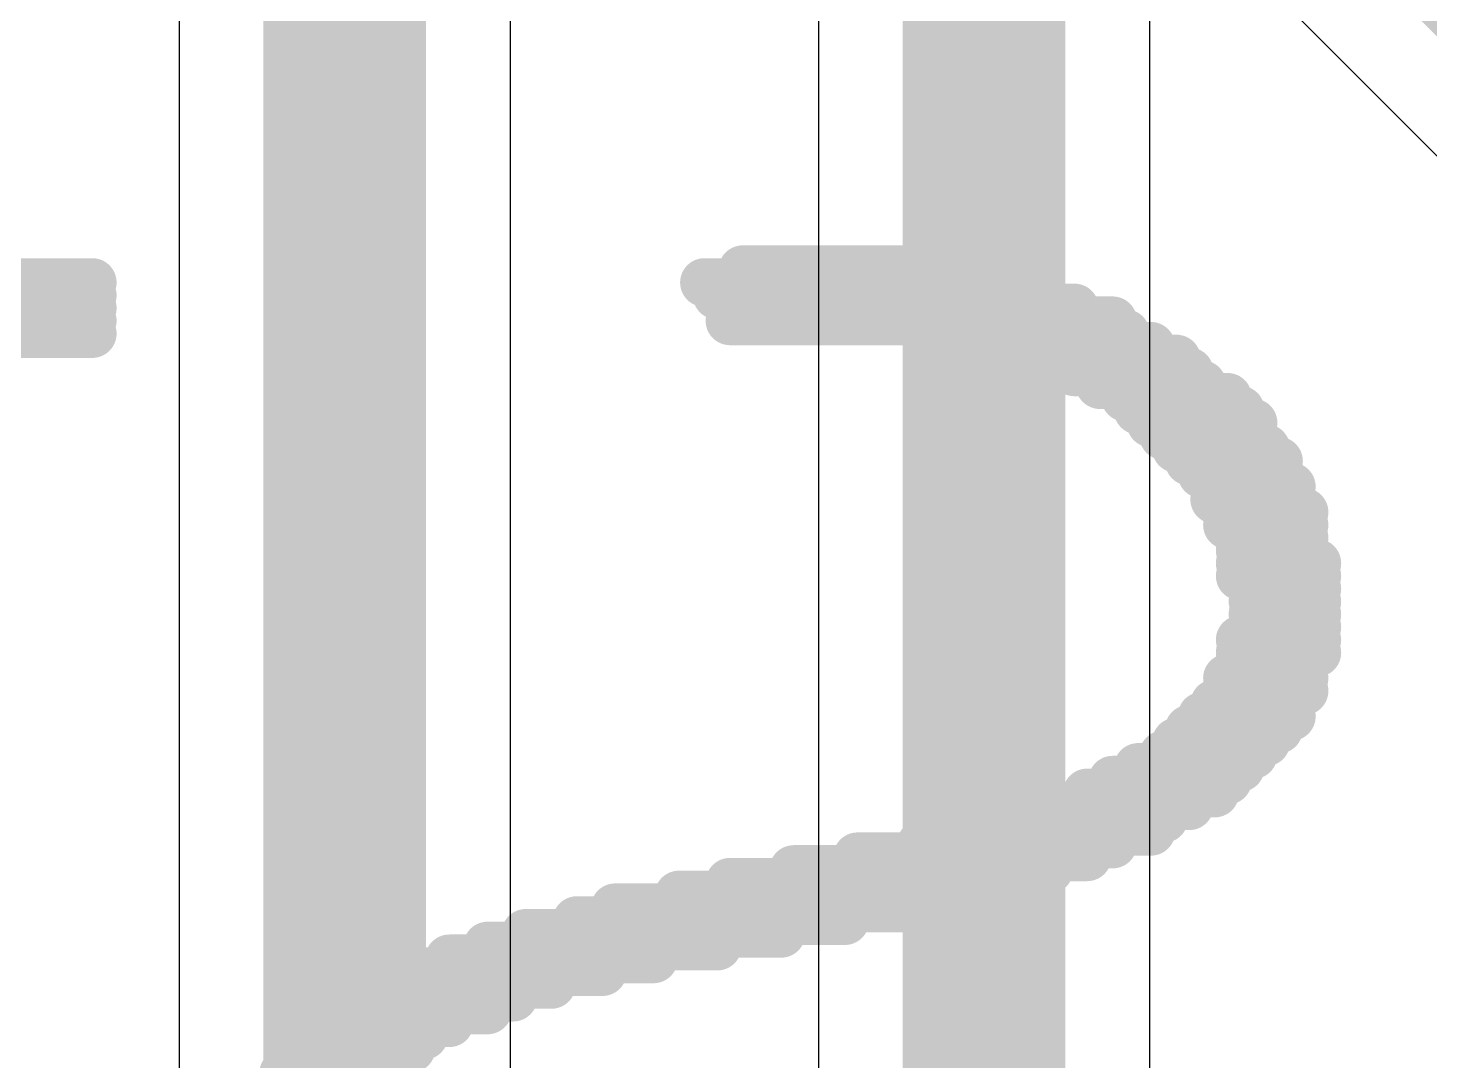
# Model space of a CAD drawing. Header units: inches. Extents: x -4 to 389, y 0 to 108.
# Drawn here: x 37.825 to 40.016, y 4.302 to 5.916 of the extents above; entities that cross this region are included whole.
import ezdxf

# ---------------------------------------------------------------- set-up
doc = ezdxf.new("R2010")
doc.units = ezdxf.units.IN
for name, color, linetype in [('Bottom Overlay', 54, 'Continuous'), ('Signal_2', 76, 'Continuous'), ('Top Layer', 1, 'Continuous')]:
    doc.layers.add(name, color=color, linetype=linetype)

msp = doc.modelspace()

# ---------------------------------------------------------------- linework, layer by layer
at = {"layer": 'Bottom Overlay'}
for points in [[(38.942, 5.5384, 0.0762, 0.0762, 0), (39.2012, 5.5384, 0.0762, 0.0762, 0)], [(36.2301, 5.5184, 0.0762, 0.0762, 0), (37.925, 5.5184, 0.0762, 0.0762, 0)], [(38.8822, 5.5184, 0.0762, 0.0762, 0), (39.3209, 5.5184, 0.0762, 0.0762, 0)], [(36.2301, 5.4985, 0.0762, 0.0762, 0), (37.925, 5.4985, 0.0762, 0.0762, 0)], [(38.9021, 5.4985, 0.0762, 0.0762, 0), (39.4006, 5.4985, 0.0762, 0.0762, 0)], [(36.2301, 5.4786, 0.0762, 0.0762, 0), (37.925, 5.4786, 0.0762, 0.0762, 0)], [(38.9221, 5.4786, 0.0762, 0.0762, 0), (39.4604, 5.4786, 0.0762, 0.0762, 0)], [(36.2301, 5.4586, 0.0762, 0.0762, 0), (37.925, 5.4586, 0.0762, 0.0762, 0)], [(38.9221, 5.4586, 0.0762, 0.0762, 0), (39.5203, 5.4586, 0.0762, 0.0762, 0)], [(36.2301, 5.4387, 0.0762, 0.0762, 0), (37.925, 5.4387, 0.0762, 0.0762, 0)], [(39.261, 5.4387, 0.0762, 0.0762, 0), (39.5402, 5.4387, 0.0762, 0.0762, 0)], [(39.3408, 5.4187, 0.0762, 0.0762, 0), (39.5801, 5.4187, 0.0762, 0.0762, 0)], [(39.4006, 5.3988, 0.0762, 0.0762, 0), (39.62, 5.3988, 0.0762, 0.0762, 0)], [(39.4604, 5.3789, 0.0762, 0.0762, 0), (39.6399, 5.3789, 0.0762, 0.0762, 0)], [(39.5003, 5.3589, 0.0762, 0.0762, 0), (39.6598, 5.3589, 0.0762, 0.0762, 0)], [(39.5402, 5.339, 0.0762, 0.0762, 0), (39.6997, 5.339, 0.0762, 0.0762, 0)], [(39.5601, 5.319, 0.0762, 0.0762, 0), (39.7197, 5.319, 0.0762, 0.0762, 0)], [(39.5801, 5.2991, 0.0762, 0.0762, 0), (39.7396, 5.2991, 0.0762, 0.0762, 0)], [(39.6, 5.2792, 0.0762, 0.0762, 0), (39.7396, 5.2792, 0.0762, 0.0762, 0)], [(39.62, 5.2592, 0.0762, 0.0762, 0), (39.7595, 5.2592, 0.0762, 0.0762, 0)], [(39.6399, 5.2393, 0.0762, 0.0762, 0), (39.7795, 5.2393, 0.0762, 0.0762, 0)], [(39.6598, 5.2193, 0.0762, 0.0762, 0), (39.7795, 5.2193, 0.0762, 0.0762, 0)], [(39.6798, 5.1994, 0.0762, 0.0762, 0), (39.7994, 5.1994, 0.0762, 0.0762, 0)], [(39.6798, 5.1795, 0.0762, 0.0762, 0), (39.7994, 5.1795, 0.0762, 0.0762, 0)], [(39.6997, 5.1595, 0.0762, 0.0762, 0), (39.8194, 5.1595, 0.0762, 0.0762, 0)], [(39.6997, 5.1396, 0.0762, 0.0762, 0), (39.8194, 5.1396, 0.0762, 0.0762, 0)], [(39.7197, 5.1196, 0.0762, 0.0762, 0), (39.8194, 5.1196, 0.0762, 0.0762, 0)], [(39.7197, 5.0997, 0.0762, 0.0762, 0), (39.8194, 5.0997, 0.0762, 0.0762, 0)], [(39.7197, 5.0798, 0.0762, 0.0762, 0), (39.8393, 5.0798, 0.0762, 0.0762, 0)], [(39.7197, 5.0598, 0.0762, 0.0762, 0), (39.8393, 5.0598, 0.0762, 0.0762, 0)], [(39.7396, 5.0399, 0.0762, 0.0762, 0), (39.8393, 5.0399, 0.0762, 0.0762, 0)], [(39.7396, 5.0199, 0.0762, 0.0762, 0), (39.8393, 5.0199, 0.0762, 0.0762, 0)], [(39.7396, 5, 0.0762, 0.0762, 0), (39.8393, 5, 0.0762, 0.0762, 0)], [(39.7197, 4.9601, 0.0762, 0.0762, 0), (39.8393, 4.9601, 0.0762, 0.0762, 0)], [(39.7396, 4.9801, 0.0762, 0.0762, 0), (39.8393, 4.9801, 0.0762, 0.0762, 0)], [(39.7197, 4.9402, 0.0762, 0.0762, 0), (39.8393, 4.9402, 0.0762, 0.0762, 0)], [(39.7197, 4.9202, 0.0762, 0.0762, 0), (39.8194, 4.9202, 0.0762, 0.0762, 0)], [(39.6997, 4.9003, 0.0762, 0.0762, 0), (39.8194, 4.9003, 0.0762, 0.0762, 0)], [(39.6997, 4.8804, 0.0762, 0.0762, 0), (39.8194, 4.8804, 0.0762, 0.0762, 0)], [(39.6798, 4.8604, 0.0762, 0.0762, 0), (39.7994, 4.8604, 0.0762, 0.0762, 0)], [(39.6598, 4.8405, 0.0762, 0.0762, 0), (39.7994, 4.8405, 0.0762, 0.0762, 0)], [(39.6399, 4.8205, 0.0762, 0.0762, 0), (39.7795, 4.8205, 0.0762, 0.0762, 0)], [(39.62, 4.8006, 0.0762, 0.0762, 0), (39.7595, 4.8006, 0.0762, 0.0762, 0)], [(39.6, 4.7807, 0.0762, 0.0762, 0), (39.7396, 4.7807, 0.0762, 0.0762, 0)], [(39.5203, 4.7408, 0.0762, 0.0762, 0), (39.6997, 4.7408, 0.0762, 0.0762, 0)], [(39.5601, 4.7607, 0.0762, 0.0762, 0), (39.7197, 4.7607, 0.0762, 0.0762, 0)], [(39.4804, 4.7208, 0.0762, 0.0762, 0), (39.6798, 4.7208, 0.0762, 0.0762, 0)], [(39.4206, 4.7009, 0.0762, 0.0762, 0), (39.6399, 4.7009, 0.0762, 0.0762, 0)], [(39.3607, 4.681, 0.0762, 0.0762, 0), (39.6, 4.681, 0.0762, 0.0762, 0)], [(39.3009, 4.661, 0.0762, 0.0762, 0), (39.5801, 4.661, 0.0762, 0.0762, 0)], [(39.2212, 4.6411, 0.0762, 0.0762, 0), (39.5203, 4.6411, 0.0762, 0.0762, 0)], [(39.1215, 4.6211, 0.0762, 0.0762, 0), (39.4804, 4.6211, 0.0762, 0.0762, 0)], [(39.0218, 4.6012, 0.0762, 0.0762, 0), (39.4206, 4.6012, 0.0762, 0.0762, 0)], [(38.9221, 4.5813, 0.0762, 0.0762, 0), (39.3607, 4.5813, 0.0762, 0.0762, 0)], [(38.8423, 4.5613, 0.0762, 0.0762, 0), (39.281, 4.5613, 0.0762, 0.0762, 0)], [(38.6828, 4.5214, 0.0762, 0.0762, 0), (39.1015, 4.5214, 0.0762, 0.0762, 0)], [(38.7426, 4.5414, 0.0762, 0.0762, 0), (39.2012, 4.5414, 0.0762, 0.0762, 0)], [(38.603, 4.5015, 0.0762, 0.0762, 0), (39.0018, 4.5015, 0.0762, 0.0762, 0)], [(38.5432, 4.4816, 0.0762, 0.0762, 0), (38.9021, 4.4816, 0.0762, 0.0762, 0)], [(38.4834, 4.4616, 0.0762, 0.0762, 0), (38.8024, 4.4616, 0.0762, 0.0762, 0)], [(38.4435, 4.4417, 0.0762, 0.0762, 0), (38.7227, 4.4417, 0.0762, 0.0762, 0)], [(38.4036, 4.4217, 0.0762, 0.0762, 0), (38.6429, 4.4217, 0.0762, 0.0762, 0)], [(38.3637, 4.4018, 0.0762, 0.0762, 0), (38.5831, 4.4018, 0.0762, 0.0762, 0)], [(38.3438, 4.3819, 0.0762, 0.0762, 0), (38.5432, 4.3819, 0.0762, 0.0762, 0)], [(38.3039, 4.3619, 0.0762, 0.0762, 0), (38.4834, 4.3619, 0.0762, 0.0762, 0)], [(38.284, 4.342, 0.0762, 0.0762, 0), (38.4435, 4.342, 0.0762, 0.0762, 0)], [(38.2441, 4.3021, 0.0762, 0.0762, 0), (38.3837, 4.3021, 0.0762, 0.0762, 0)], [(38.264, 4.322, 0.0762, 0.0762, 0), (38.4236, 4.322, 0.0762, 0.0762, 0)], [(38.2242, 4.2822, 0.0762, 0.0762, 0), (38.3637, 4.2822, 0.0762, 0.0762, 0)]]:
    msp.add_lwpolyline(points, format="xyseb", dxfattribs=at)
for points in [[(38.9229, 5.5384, 0.0381, 0.0381, 1), (38.961, 5.5384, 0.0381, 0.0381, 1)], [(39.1822, 5.5384, 0.0381, 0.0381, 1), (39.2203, 5.5384, 0.0381, 0.0381, 1)], [(37.906, 5.5184, 0.0381, 0.0381, 1), (37.9441, 5.5184, 0.0381, 0.0381, 1)], [(38.8631, 5.5184, 0.0381, 0.0381, 1), (38.9012, 5.5184, 0.0381, 0.0381, 1)], [(39.3018, 5.5184, 0.0381, 0.0381, 1), (39.3399, 5.5184, 0.0381, 0.0381, 1)], [(37.906, 5.4985, 0.0381, 0.0381, 1), (37.9441, 5.4985, 0.0381, 0.0381, 1)], [(38.8831, 5.4985, 0.0381, 0.0381, 1), (38.9212, 5.4985, 0.0381, 0.0381, 1)], [(39.3816, 5.4985, 0.0381, 0.0381, 1), (39.4197, 5.4985, 0.0381, 0.0381, 1)], [(37.906, 5.4786, 0.0381, 0.0381, 1), (37.9441, 5.4786, 0.0381, 0.0381, 1)], [(38.903, 5.4786, 0.0381, 0.0381, 1), (38.9411, 5.4786, 0.0381, 0.0381, 1)], [(39.4414, 5.4786, 0.0381, 0.0381, 1), (39.4795, 5.4786, 0.0381, 0.0381, 1)], [(37.906, 5.4586, 0.0381, 0.0381, 1), (37.9441, 5.4586, 0.0381, 0.0381, 1)], [(38.903, 5.4586, 0.0381, 0.0381, 1), (38.9411, 5.4586, 0.0381, 0.0381, 1)], [(39.5012, 5.4586, 0.0381, 0.0381, 1), (39.5393, 5.4586, 0.0381, 0.0381, 1)], [(37.906, 5.4387, 0.0381, 0.0381, 1), (37.9441, 5.4387, 0.0381, 0.0381, 1)], [(39.242, 5.4387, 0.0381, 0.0381, 1), (39.2801, 5.4387, 0.0381, 0.0381, 1)], [(39.5212, 5.4387, 0.0381, 0.0381, 1), (39.5593, 5.4387, 0.0381, 0.0381, 1)], [(39.3218, 5.4187, 0.0381, 0.0381, 1), (39.3599, 5.4187, 0.0381, 0.0381, 1)], [(39.3816, 5.3988, 0.0381, 0.0381, 1), (39.4197, 5.3988, 0.0381, 0.0381, 1)], [(39.561, 5.4187, 0.0381, 0.0381, 1), (39.5991, 5.4187, 0.0381, 0.0381, 1)], [(39.6009, 5.3988, 0.0381, 0.0381, 1), (39.639, 5.3988, 0.0381, 0.0381, 1)], [(39.4414, 5.3789, 0.0381, 0.0381, 1), (39.4795, 5.3789, 0.0381, 0.0381, 1)], [(39.6209, 5.3789, 0.0381, 0.0381, 1), (39.659, 5.3789, 0.0381, 0.0381, 1)], [(39.4813, 5.3589, 0.0381, 0.0381, 1), (39.5194, 5.3589, 0.0381, 0.0381, 1)], [(39.6408, 5.3589, 0.0381, 0.0381, 1), (39.6789, 5.3589, 0.0381, 0.0381, 1)], [(39.5212, 5.339, 0.0381, 0.0381, 1), (39.5593, 5.339, 0.0381, 0.0381, 1)], [(39.6807, 5.339, 0.0381, 0.0381, 1), (39.7188, 5.339, 0.0381, 0.0381, 1)], [(39.5411, 5.319, 0.0381, 0.0381, 1), (39.5792, 5.319, 0.0381, 0.0381, 1)], [(39.7006, 5.319, 0.0381, 0.0381, 1), (39.7387, 5.319, 0.0381, 0.0381, 1)], [(39.561, 5.2991, 0.0381, 0.0381, 1), (39.5991, 5.2991, 0.0381, 0.0381, 1)], [(39.7206, 5.2991, 0.0381, 0.0381, 1), (39.7587, 5.2991, 0.0381, 0.0381, 1)], [(39.581, 5.2792, 0.0381, 0.0381, 1), (39.6191, 5.2792, 0.0381, 0.0381, 1)], [(39.7206, 5.2792, 0.0381, 0.0381, 1), (39.7587, 5.2792, 0.0381, 0.0381, 1)], [(39.6009, 5.2592, 0.0381, 0.0381, 1), (39.639, 5.2592, 0.0381, 0.0381, 1)], [(39.7405, 5.2592, 0.0381, 0.0381, 1), (39.7786, 5.2592, 0.0381, 0.0381, 1)], [(39.6209, 5.2393, 0.0381, 0.0381, 1), (39.659, 5.2393, 0.0381, 0.0381, 1)], [(39.7604, 5.2393, 0.0381, 0.0381, 1), (39.7985, 5.2393, 0.0381, 0.0381, 1)], [(39.6408, 5.2193, 0.0381, 0.0381, 1), (39.6789, 5.2193, 0.0381, 0.0381, 1)], [(39.7604, 5.2193, 0.0381, 0.0381, 1), (39.7985, 5.2193, 0.0381, 0.0381, 1)], [(39.6607, 5.1994, 0.0381, 0.0381, 1), (39.6988, 5.1994, 0.0381, 0.0381, 1)], [(39.6607, 5.1795, 0.0381, 0.0381, 1), (39.6988, 5.1795, 0.0381, 0.0381, 1)], [(39.7804, 5.1994, 0.0381, 0.0381, 1), (39.8185, 5.1994, 0.0381, 0.0381, 1)], [(39.7804, 5.1795, 0.0381, 0.0381, 1), (39.8185, 5.1795, 0.0381, 0.0381, 1)], [(39.6807, 5.1595, 0.0381, 0.0381, 1), (39.7188, 5.1595, 0.0381, 0.0381, 1)], [(39.8003, 5.1595, 0.0381, 0.0381, 1), (39.8384, 5.1595, 0.0381, 0.0381, 1)], [(39.6807, 5.1396, 0.0381, 0.0381, 1), (39.7188, 5.1396, 0.0381, 0.0381, 1)], [(39.8003, 5.1396, 0.0381, 0.0381, 1), (39.8384, 5.1396, 0.0381, 0.0381, 1)], [(39.7006, 5.1196, 0.0381, 0.0381, 1), (39.7387, 5.1196, 0.0381, 0.0381, 1)], [(39.8003, 5.1196, 0.0381, 0.0381, 1), (39.8384, 5.1196, 0.0381, 0.0381, 1)], [(39.7006, 5.0997, 0.0381, 0.0381, 1), (39.7387, 5.0997, 0.0381, 0.0381, 1)], [(39.8003, 5.0997, 0.0381, 0.0381, 1), (39.8384, 5.0997, 0.0381, 0.0381, 1)], [(39.7006, 5.0798, 0.0381, 0.0381, 1), (39.7387, 5.0798, 0.0381, 0.0381, 1)], [(39.8203, 5.0798, 0.0381, 0.0381, 1), (39.8584, 5.0798, 0.0381, 0.0381, 1)], [(39.7006, 5.0598, 0.0381, 0.0381, 1), (39.7387, 5.0598, 0.0381, 0.0381, 1)], [(39.8203, 5.0598, 0.0381, 0.0381, 1), (39.8584, 5.0598, 0.0381, 0.0381, 1)], [(39.7206, 5.0399, 0.0381, 0.0381, 1), (39.7587, 5.0399, 0.0381, 0.0381, 1)], [(39.8203, 5.0399, 0.0381, 0.0381, 1), (39.8584, 5.0399, 0.0381, 0.0381, 1)], [(39.7206, 5.0199, 0.0381, 0.0381, 1), (39.7587, 5.0199, 0.0381, 0.0381, 1)], [(39.8203, 5.0199, 0.0381, 0.0381, 1), (39.8584, 5.0199, 0.0381, 0.0381, 1)], [(39.7206, 5, 0.0381, 0.0381, 1), (39.7587, 5, 0.0381, 0.0381, 1)], [(39.8203, 5, 0.0381, 0.0381, 1), (39.8584, 5, 0.0381, 0.0381, 1)], [(39.7006, 4.9601, 0.0381, 0.0381, 1), (39.7387, 4.9601, 0.0381, 0.0381, 1)], [(39.7206, 4.9801, 0.0381, 0.0381, 1), (39.7587, 4.9801, 0.0381, 0.0381, 1)], [(39.8203, 4.9801, 0.0381, 0.0381, 1), (39.8584, 4.9801, 0.0381, 0.0381, 1)], [(39.8203, 4.9601, 0.0381, 0.0381, 1), (39.8584, 4.9601, 0.0381, 0.0381, 1)], [(39.7006, 4.9402, 0.0381, 0.0381, 1), (39.7387, 4.9402, 0.0381, 0.0381, 1)], [(39.8203, 4.9402, 0.0381, 0.0381, 1), (39.8584, 4.9402, 0.0381, 0.0381, 1)], [(39.7006, 4.9202, 0.0381, 0.0381, 1), (39.7387, 4.9202, 0.0381, 0.0381, 1)], [(39.8003, 4.9202, 0.0381, 0.0381, 1), (39.8384, 4.9202, 0.0381, 0.0381, 1)], [(39.6807, 4.9003, 0.0381, 0.0381, 1), (39.7188, 4.9003, 0.0381, 0.0381, 1)], [(39.8003, 4.9003, 0.0381, 0.0381, 1), (39.8384, 4.9003, 0.0381, 0.0381, 1)], [(39.6807, 4.8804, 0.0381, 0.0381, 1), (39.7188, 4.8804, 0.0381, 0.0381, 1)], [(39.8003, 4.8804, 0.0381, 0.0381, 1), (39.8384, 4.8804, 0.0381, 0.0381, 1)], [(39.6607, 4.8604, 0.0381, 0.0381, 1), (39.6988, 4.8604, 0.0381, 0.0381, 1)], [(39.7804, 4.8604, 0.0381, 0.0381, 1), (39.8185, 4.8604, 0.0381, 0.0381, 1)], [(39.6408, 4.8405, 0.0381, 0.0381, 1), (39.6789, 4.8405, 0.0381, 0.0381, 1)], [(39.7804, 4.8405, 0.0381, 0.0381, 1), (39.8185, 4.8405, 0.0381, 0.0381, 1)], [(39.6209, 4.8205, 0.0381, 0.0381, 1), (39.659, 4.8205, 0.0381, 0.0381, 1)], [(39.7604, 4.8205, 0.0381, 0.0381, 1), (39.7985, 4.8205, 0.0381, 0.0381, 1)], [(39.6009, 4.8006, 0.0381, 0.0381, 1), (39.639, 4.8006, 0.0381, 0.0381, 1)], [(39.7405, 4.8006, 0.0381, 0.0381, 1), (39.7786, 4.8006, 0.0381, 0.0381, 1)], [(39.581, 4.7807, 0.0381, 0.0381, 1), (39.6191, 4.7807, 0.0381, 0.0381, 1)], [(39.7206, 4.7807, 0.0381, 0.0381, 1), (39.7587, 4.7807, 0.0381, 0.0381, 1)], [(39.5012, 4.7408, 0.0381, 0.0381, 1), (39.5393, 4.7408, 0.0381, 0.0381, 1)], [(39.5411, 4.7607, 0.0381, 0.0381, 1), (39.5792, 4.7607, 0.0381, 0.0381, 1)], [(39.6807, 4.7408, 0.0381, 0.0381, 1), (39.7188, 4.7408, 0.0381, 0.0381, 1)], [(39.7006, 4.7607, 0.0381, 0.0381, 1), (39.7387, 4.7607, 0.0381, 0.0381, 1)], [(39.4613, 4.7208, 0.0381, 0.0381, 1), (39.4994, 4.7208, 0.0381, 0.0381, 1)], [(39.6607, 4.7208, 0.0381, 0.0381, 1), (39.6988, 4.7208, 0.0381, 0.0381, 1)], [(39.4015, 4.7009, 0.0381, 0.0381, 1), (39.4396, 4.7009, 0.0381, 0.0381, 1)], [(39.6209, 4.7009, 0.0381, 0.0381, 1), (39.659, 4.7009, 0.0381, 0.0381, 1)], [(39.3417, 4.681, 0.0381, 0.0381, 1), (39.3798, 4.681, 0.0381, 0.0381, 1)], [(39.581, 4.681, 0.0381, 0.0381, 1), (39.6191, 4.681, 0.0381, 0.0381, 1)], [(39.2819, 4.661, 0.0381, 0.0381, 1), (39.32, 4.661, 0.0381, 0.0381, 1)], [(39.561, 4.661, 0.0381, 0.0381, 1), (39.5991, 4.661, 0.0381, 0.0381, 1)], [(39.2021, 4.6411, 0.0381, 0.0381, 1), (39.2402, 4.6411, 0.0381, 0.0381, 1)], [(39.5012, 4.6411, 0.0381, 0.0381, 1), (39.5393, 4.6411, 0.0381, 0.0381, 1)], [(39.1024, 4.6211, 0.0381, 0.0381, 1), (39.1405, 4.6211, 0.0381, 0.0381, 1)], [(39.4613, 4.6211, 0.0381, 0.0381, 1), (39.4994, 4.6211, 0.0381, 0.0381, 1)], [(39.0027, 4.6012, 0.0381, 0.0381, 1), (39.0408, 4.6012, 0.0381, 0.0381, 1)], [(39.4015, 4.6012, 0.0381, 0.0381, 1), (39.4396, 4.6012, 0.0381, 0.0381, 1)], [(38.903, 4.5813, 0.0381, 0.0381, 1), (38.9411, 4.5813, 0.0381, 0.0381, 1)], [(39.3417, 4.5813, 0.0381, 0.0381, 1), (39.3798, 4.5813, 0.0381, 0.0381, 1)], [(38.8232, 4.5613, 0.0381, 0.0381, 1), (38.8613, 4.5613, 0.0381, 0.0381, 1)], [(39.2619, 4.5613, 0.0381, 0.0381, 1), (39.3, 4.5613, 0.0381, 0.0381, 1)], [(38.6637, 4.5214, 0.0381, 0.0381, 1), (38.7018, 4.5214, 0.0381, 0.0381, 1)], [(38.7235, 4.5414, 0.0381, 0.0381, 1), (38.7616, 4.5414, 0.0381, 0.0381, 1)], [(39.0825, 4.5214, 0.0381, 0.0381, 1), (39.1206, 4.5214, 0.0381, 0.0381, 1)], [(39.1822, 4.5414, 0.0381, 0.0381, 1), (39.2203, 4.5414, 0.0381, 0.0381, 1)], [(38.584, 4.5015, 0.0381, 0.0381, 1), (38.6221, 4.5015, 0.0381, 0.0381, 1)], [(38.9828, 4.5015, 0.0381, 0.0381, 1), (39.0209, 4.5015, 0.0381, 0.0381, 1)], [(38.5241, 4.4816, 0.0381, 0.0381, 1), (38.5622, 4.4816, 0.0381, 0.0381, 1)], [(38.8831, 4.4816, 0.0381, 0.0381, 1), (38.9212, 4.4816, 0.0381, 0.0381, 1)], [(38.4643, 4.4616, 0.0381, 0.0381, 1), (38.5024, 4.4616, 0.0381, 0.0381, 1)], [(38.7834, 4.4616, 0.0381, 0.0381, 1), (38.8215, 4.4616, 0.0381, 0.0381, 1)], [(38.4244, 4.4417, 0.0381, 0.0381, 1), (38.4625, 4.4417, 0.0381, 0.0381, 1)], [(38.7036, 4.4417, 0.0381, 0.0381, 1), (38.7417, 4.4417, 0.0381, 0.0381, 1)], [(38.3846, 4.4217, 0.0381, 0.0381, 1), (38.4227, 4.4217, 0.0381, 0.0381, 1)], [(38.6238, 4.4217, 0.0381, 0.0381, 1), (38.6619, 4.4217, 0.0381, 0.0381, 1)], [(38.3447, 4.4018, 0.0381, 0.0381, 1), (38.3828, 4.4018, 0.0381, 0.0381, 1)], [(38.564, 4.4018, 0.0381, 0.0381, 1), (38.6021, 4.4018, 0.0381, 0.0381, 1)], [(38.3247, 4.3819, 0.0381, 0.0381, 1), (38.3628, 4.3819, 0.0381, 0.0381, 1)], [(38.5241, 4.3819, 0.0381, 0.0381, 1), (38.5622, 4.3819, 0.0381, 0.0381, 1)], [(38.2849, 4.3619, 0.0381, 0.0381, 1), (38.323, 4.3619, 0.0381, 0.0381, 1)], [(38.4643, 4.3619, 0.0381, 0.0381, 1), (38.5024, 4.3619, 0.0381, 0.0381, 1)], [(38.2649, 4.342, 0.0381, 0.0381, 1), (38.303, 4.342, 0.0381, 0.0381, 1)], [(38.4244, 4.342, 0.0381, 0.0381, 1), (38.4625, 4.342, 0.0381, 0.0381, 1)], [(38.225, 4.3021, 0.0381, 0.0381, 1), (38.2631, 4.3021, 0.0381, 0.0381, 1)], [(38.245, 4.322, 0.0381, 0.0381, 1), (38.2831, 4.322, 0.0381, 0.0381, 1)], [(38.3646, 4.3021, 0.0381, 0.0381, 1), (38.4027, 4.3021, 0.0381, 0.0381, 1)], [(38.4045, 4.322, 0.0381, 0.0381, 1), (38.4426, 4.322, 0.0381, 0.0381, 1)], [(38.2051, 4.2822, 0.0381, 0.0381, 1), (38.2432, 4.2822, 0.0381, 0.0381, 1)], [(38.3447, 4.2822, 0.0381, 0.0381, 1), (38.3828, 4.2822, 0.0381, 0.0381, 1)]]:
    msp.add_lwpolyline(points, format="xyseb", close=True, dxfattribs=at)
at = {"layer": 'Signal_2'}
for p, q in [((38.0607, 12.4371), (38.0607, 3.4945)), ((38.5787, 3.4945), (38.5787, 12.3299)), ((39.0602, 7.409), (39.0602, 3.4945)), ((39.5782, 3.4945), (39.5782, 7.409))]:
    msp.add_line(p, q, dxfattribs=at)
for points in [[(38.3197, 3.1496, 0.254, 0.254, 0), (38.3197, 12.4371, 0.254, 0.254, 0)], [(39.3192, 3.1496, 0.254, 0.254, 0), (39.3192, 7.409, 0.254, 0.254, 0)]]:
    msp.add_lwpolyline(points, format="xyseb", dxfattribs=at)
at = {"layer": 'Top Layer'}
msp.add_line((39.7031, 6.0402), (41.0637, 4.6796), dxfattribs=at)
msp.add_lwpolyline([(39.8103, 6.2992, 0.254, 0.254, 0), (41.3226, 4.7869, 0.254, 0.254, 0)], format="xyseb", dxfattribs=at)

doc.saveas('drawing.dxf')
